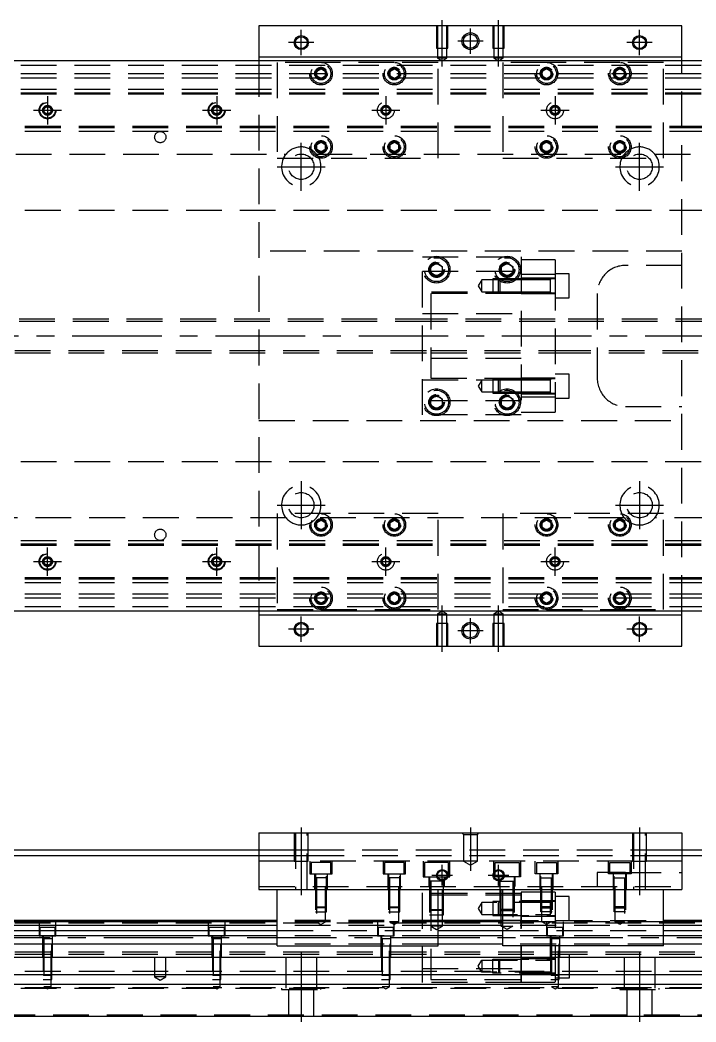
# Model space of a CAD drawing. Extents: x -28 to 913, y -276 to 112.
# Drawn here: x 207.2 to 447, y -243.2 to 112 of the extents above; entities that cross this region are included whole.
import ezdxf

# ---------------------------------------------------------------- set-up
doc = ezdxf.new("R2010")
doc.units = 0
doc.linetypes.add('CENTER', pattern=[50.8, 31.75, -6.35, 6.35, -6.35])
doc.linetypes.add('DASHED', pattern=[19.05, 12.7, -6.35])
doc.layers.get('0').update_dxf_attribs({"linetype": 'CONTINUOUS'})
doc.layers.add('CENTER', color=1, linetype='CENTER')

msp = doc.modelspace()

# ---------------------------------------------------------------- linework, layer by layer
at = {"color": 7, "linetype": 'CONTINUOUS'}
for p, q in [((292, 110), (292, 99)), ((442, 110), (292, 110)), ((442, 99), (442, 110)), ((731, 97.5), (3, 97.5)), ((292, 99), (442, 99)), ((292, 99), (292, 97.5)), ((442, 97.5), (442, 99)), ((3, -97.5), (731, -97.5)), ((292, -97.5), (292, -99)), ((292, -99), (292, -110)), ((442, -99), (292, -99)), ((442, -99), (442, -97.5)), ((442, -110), (442, -99)), ((292, -110), (442, -110)), ((292, -176.21), (292, -196.21)), ((292, -176.21), (442, -176.21)), ((442, -176.21), (442, -196.21)), ((3, -182.21), (292, -182.21)), ((11, -184.21), (292, -184.21)), ((442, -182.21), (731, -182.21)), ((442, -184.21), (723, -184.21)), ((292, -196.21), (442, -196.21)), ((298.5, -216.21), (298.5, -196.21)), ((355.5, -216.21), (355.5, -196.21)), ((378.5, -216.21), (378.5, -196.21)), ((435.5, -216.21), (435.5, -196.21)), ((298.5, -207.71), (17, -207.71)), ((298.5, -208.962272), (17, -208.962272)), ((298.5, -207.21), (77.5, -207.21)), ((378.5, -207.21), (355.5, -207.21)), ((378.5, -207.71), (355.5, -207.71)), ((378.5, -208.962272), (355.5, -208.962272)), ((662, -207.21), (435.5, -207.21)), ((717, -207.71), (435.5, -207.71)), ((717, -208.962272), (435.5, -208.962272)), ((17, -210.73668), (298.5, -210.73668)), ((298.5, -212.633076), (17, -212.633076)), ((355.5, -210.73668), (378.5, -210.73668)), ((378.5, -212.633076), (355.5, -212.633076)), ((435.5, -210.73668), (717, -210.73668)), ((717, -212.633076), (435.5, -212.633076)), ((298.5, -215.687372), (17, -215.687372)), ((298.5, -216.21), (355.5, -216.21)), ((378.5, -215.687372), (355.5, -215.687372)), ((435.5, -216.21), (378.5, -216.21)), ((717, -215.687372), (435.5, -215.687372)), ((17, -220.21), (717, -220.21)), ((717, -226.51), (17, -226.51)), ((717, -229.91), (17, -229.91)), ((17, -241.21), (717, -241.21))]:
    msp.add_line(p, q, dxfattribs=at)
at = {"color": 3, "linetype": 'DASHED'}
for p, q in [((355.000006, 110), (355.000006, 102)), ((355.35, 110), (355.35, 102)), ((358.65, 102), (358.65, 110)), ((358.999994, 102), (358.999994, 110)), ((375.000006, 110), (375.000006, 102)), ((375.35, 110), (375.35, 102)), ((378.65, 102), (378.65, 110)), ((378.999994, 102), (378.999994, 110)), ((355.000006, 102), (358.999994, 102)), ((355.35, 102), (355.35, 98.5)), ((358.65, 98.5), (358.65, 102)), ((375.000006, 102), (378.999994, 102)), ((375.35, 102), (375.35, 98.5)), ((378.65, 98.5), (378.65, 102)), ((17, 96), (717, 96)), ((292, 97.5), (292, -97.5)), ((314, 97), (298.5, 97)), ((298.5, 97), (298.5, 63)), ((340, 97), (314, 97)), ((355.5, 97), (340, 97)), ((358.65, 98.5), (355.35, 98.5)), ((355.35, 98.5), (357, 97.547372)), ((355.5, 63), (355.5, 97)), ((357, 97.547372), (358.65, 98.5)), ((378.65, 98.5), (375.35, 98.5)), ((375.35, 98.5), (377, 97.547372)), ((377, 97.547372), (378.65, 98.5)), ((378.5, 97), (378.5, 63)), ((394, 97), (378.5, 97)), ((420, 97), (394, 97)), ((435.5, 97), (420, 97)), ((435.5, 63), (435.5, 97)), ((442, -97.5), (442, 97.5)), ((17, 93), (717, 93)), ((312, 93), (312.030168, 93.346066)), ((312.5, 93.866026), (314, 94.73205)), ((312.5, 92.133974), (312.5, 93.866026)), ((314, 94.73205), (315.5, 93.866026)), ((315.5, 93.866026), (315.5, 92.133974)), ((338, 93), (338.023172, 93.30356)), ((338.5, 93.866026), (340, 94.73205)), ((338.5, 92.133974), (338.5, 93.866026)), ((340, 94.73205), (341.5, 93.866026)), ((341.5, 93.866026), (341.5, 92.133974)), ((392.5, 93.866026), (394, 94.73205)), ((392.5, 92.133974), (392.5, 93.866026)), ((394, 94.73205), (395.5, 93.866026)), ((395.5, 93.866026), (395.5, 92.133974)), ((395.973226, 93.326156), (396, 93)), ((418.5, 93.866026), (420, 94.73205)), ((418.5, 92.133974), (418.5, 93.866026)), ((420, 94.73205), (421.5, 93.866026)), ((421.5, 93.866026), (421.5, 92.133974)), ((421.973226, 93.326156), (422, 93)), ((17, 91.5), (717, 91.5)), ((314, 91.26795), (312.5, 92.133974)), ((315.5, 92.133974), (314, 91.26795)), ((340, 91.26795), (338.5, 92.133974)), ((341.5, 92.133974), (340, 91.26795)), ((394, 91.26795), (392.5, 92.133974)), ((395.5, 92.133974), (394, 91.26795)), ((420, 91.26795), (418.5, 92.133974)), ((421.5, 92.133974), (420, 91.26795)), ((17, 87.5), (717, 87.5)), ((17, 86.247728), (717, 86.247728)), ((17, 86.1147), (717, 86.1147)), ((17, 86.1), (717, 86.1)), ((17, 85.8), (717, 85.8)), ((215.75, 80.721688), (217, 81.443376)), ((215.75, 79.278312), (215.75, 80.721688)), ((217, 78.556624), (215.75, 79.278312)), ((217, 81.443376), (218.25, 80.721688)), ((218.25, 79.278312), (217, 78.556624)), ((218.25, 80.721688), (218.25, 79.278312)), ((218.477374, 80.25955), (218.5, 80)), ((275.5, 80), (275.516134, 80.21941)), ((275.75, 80.721688), (277, 81.443376)), ((275.75, 79.278312), (275.75, 80.721688)), ((277, 78.556624), (275.75, 79.278312)), ((277, 81.443376), (278.25, 80.721688)), ((278.25, 79.278312), (277, 78.556624)), ((278.25, 80.721688), (278.25, 79.278312)), ((717, 74.2), (17, 74.2)), ((717, 73.9), (17, 73.9)), ((717, 73.8853), (17, 73.8853)), ((717, 73.752272), (17, 73.752272)), ((717, 72.5), (17, 72.5)), ((312.5, 67.866026), (314, 68.73205)), ((312.5, 66.133974), (312.5, 67.866026)), ((314, 68.73205), (315.5, 67.866026)), ((315.5, 67.866026), (315.5, 66.133974)), ((338.5, 67.866026), (340, 68.73205)), ((338.5, 66.133974), (338.5, 67.866026)), ((340, 68.73205), (341.5, 67.866026)), ((341.5, 67.866026), (341.5, 66.133974)), ((392.5, 67.866026), (394, 68.73205)), ((392.5, 66.133974), (392.5, 67.866026)), ((394, 68.73205), (395.5, 67.866026)), ((395.5, 67.866026), (395.5, 66.133974)), ((418.5, 67.866026), (420, 68.73205)), ((418.5, 66.133974), (418.5, 67.866026)), ((420, 68.73205), (421.5, 67.866026)), ((421.5, 67.866026), (421.5, 66.133974)), ((72.361902, 64.5), (301.638097, 64.5)), ((312.361903, 64.5), (421.638098, 64.5)), ((314, 65.26795), (312.5, 66.133974)), ((315.5, 66.133974), (314, 65.26795)), ((315.973226, 67.326156), (316, 67)), ((340, 65.26795), (338.5, 66.133974)), ((341.5, 66.133974), (340, 65.26795)), ((341.973226, 67.326156), (342, 67)), ((392, 67), (392.023172, 67.30356)), ((394, 65.26795), (392.5, 66.133974)), ((395.5, 66.133974), (394, 65.26795)), ((418, 67), (418.030168, 67.346066)), ((420, 65.26795), (418.5, 66.133974)), ((421.5, 66.133974), (420, 65.26795)), ((432.361902, 64.5), (661.638098, 64.5)), ((298.5, 63), (355.5, 63)), ((378.5, 63), (435.5, 63)), ((717, 44.5), (17, 44.5)), ((442, 30), (292, 30)), ((350, 28), (385, 28)), ((350, -28), (350, 28)), ((353, 24.6547), (355, 25.809402)), ((355, 25.809402), (357, 24.6547)), ((378, 24.6547), (380, 25.809402)), ((380, 25.809402), (382, 24.6547)), ((385, 28), (385, -28)), ((397, 27), (385, 27)), ((397, 27), (397, 21.748564)), ((442, 25), (422, 25)), ((350, 23), (385, 23)), ((352.5, 23.5), (352.518502, 23.803588)), ((353, 22.3453), (353, 24.6547)), ((355, 21.190598), (353, 22.3453)), ((357, 22.3453), (355, 21.190598)), ((357, 24.6547), (357, 22.3453)), ((378, 22.3453), (378, 24.6547)), ((380, 21.190598), (378, 22.3453)), ((382, 22.3453), (380, 21.190598)), ((382, 24.6547), (382, 22.3453)), ((382.483582, 23.786038), (382.5, 23.5)), ((397, 21.748564), (385, 21.748564)), ((402, 22.00352), (397, 22.00352)), ((397, 21.748564), (397, -21.748564)), ((402, 13.50352), (402, 22.00352)), ((371, 19.85352), (369.787564, 17.75352)), ((371, 15.65352), (371, 19.85352)), ((375, 19.85352), (371, 19.85352)), ((375, 20.253516), (375, 15.253526)), ((377.4, 20.253516), (375, 20.253516)), ((377, 19.85352), (375, 19.85352)), ((377.4, 20.25352), (377, 19.85352)), ((377, 15.65352), (377, 19.85352)), ((385, 19.85352), (377, 19.85352)), ((385, 19.85352), (377, 19.85352)), ((377.4, 20.25352), (377.4, 15.25352)), ((385, 20.25352), (377.4, 20.25352)), ((385, 20.253516), (377.4, 20.253516)), ((397, 20.50352), (385, 20.50352)), ((395.405, 20.25352), (385, 20.25352)), ((395.4, 19.85352), (385, 19.85352)), ((397, 20.25352), (395.395, 20.25352)), ((395.4, 15.253516), (395.4, 20.253526)), ((395.4, 19.85352), (395.4, 20.253526)), ((395.4, 15.253516), (395.4, 20.253526)), ((395.4, 19.996122), (395.4, 20.25352)), ((395.4, 20.25352), (395.4, 19.996072)), ((395.4, 15.51097), (395.4, 19.996122)), ((395.4, 15.65352), (395.4, 19.85352)), ((385, 15.5), (350, 15.5)), ((353, 15), (353, -15)), ((385, 15), (353, 15)), ((369.787564, 17.75352), (371, 15.65352)), ((371, 15.65352), (375, 15.65352)), ((375, 15.65352), (377, 15.65352)), ((375, 15.253526), (377.4, 15.253526)), ((377, 15.65352), (385, 15.65352)), ((377, 15.65352), (377.4, 15.25352)), ((377, 15.65352), (385, 15.65352)), ((377.4, 15.253526), (385, 15.253526)), ((377.4, 15.25352), (385, 15.25352)), ((385, 15.65352), (395.4, 15.65352)), ((385, 15.25352), (395.405, 15.25352)), ((385, 15.00352), (397, 15.00352)), ((395.395, 15.25352), (397, 15.25352)), ((395.4, 15.253516), (395.4, 15.65352)), ((395.4, 15.510988), (395.4, 15.25352)), ((395.4, 15.25352), (395.4, 15.51097)), ((412, 15), (412, -15)), ((397, 13.50352), (402, 13.50352)), ((350, 8), (385, 8)), ((353, 6), (72, 6)), ((353, 5.125), (72, 5.125)), ((397, 6), (353, 6)), ((397, 5.999994), (353, 5.999994)), ((397, 5.125), (353, 5.125)), ((397, 5.125), (353, 5.125)), ((662, 6), (397, 6)), ((662, 5.125), (397, 5.125)), ((72, -5.125), (353, -5.125)), ((72, -6), (353, -6)), ((353, -5.125), (397, -5.125)), ((353, -5.125), (397, -5.125)), ((353, -5.999994), (397, -5.999994)), ((353, -6), (397, -6)), ((397, -5.125), (662, -5.125)), ((397, -6), (662, -6)), ((385, -8), (350, -8)), ((402, -13.50352), (397, -13.50352)), ((402, -22.00352), (402, -13.50352)), ((350, -15.5), (385, -15.5)), ((353, -15), (385, -15)), ((371, -15.65352), (369.787564, -17.75352)), ((369.787564, -17.75352), (371, -19.85352)), ((371, -19.85352), (371, -15.65352)), ((375, -15.65352), (371, -15.65352)), ((375, -15.253526), (375, -20.253516)), ((377.4, -15.253526), (375, -15.253526)), ((377, -15.65352), (375, -15.65352)), ((377.4, -15.25352), (377, -15.65352)), ((377, -19.85352), (377, -15.65352)), ((385, -15.65352), (377, -15.65352)), ((385, -15.65352), (377, -15.65352)), ((377.4, -15.25352), (377.4, -20.25352)), ((385, -15.25352), (377.4, -15.25352)), ((385, -15.253526), (377.4, -15.253526)), ((397, -15.00352), (385, -15.00352)), ((395.405, -15.25352), (385, -15.25352)), ((395.4, -15.65352), (385, -15.65352)), ((397, -15.25352), (395.395, -15.25352)), ((395.4, -20.25267), (395.4, -15.253516)), ((395.4, -15.51092), (395.4, -15.25352)), ((395.4, -15.25352), (395.4, -15.51097)), ((395.4, -19.996072), (395.4, -15.51092)), ((353, -22.3453), (355, -21.190598)), ((355, -21.190598), (357, -22.3453)), ((371, -19.85352), (375, -19.85352)), ((375, -19.85352), (377, -19.85352)), ((375, -20.253516), (377.4, -20.253516)), ((377, -19.85352), (385, -19.85352)), ((377, -19.85352), (377.4, -20.25352)), ((377, -19.85352), (385, -19.85352)), ((377.4, -20.253516), (385, -20.253516)), ((377.4, -20.25352), (385, -20.25352)), ((378, -22.3453), (380, -21.190598)), ((380, -21.190598), (382, -22.3453)), ((385, -19.85352), (395.4, -19.85352)), ((385, -20.25352), (395.405, -20.25352)), ((385, -20.50352), (397, -20.50352)), ((395.395, -20.25352), (397, -20.25352)), ((395.4, -19.996054), (395.4, -20.25352)), ((395.4, -20.25352), (395.4, -19.996072)), ((395.4, -20.253526), (395.4, -20.25267)), ((385, -23), (350, -23)), ((352.5, -23.5), (352.518502, -23.196412)), ((353, -24.6547), (353, -22.3453)), ((355, -25.809402), (353, -24.6547)), ((357, -24.6547), (355, -25.809402)), ((357, -22.3453), (357, -24.6547)), ((378, -24.6547), (378, -22.3453)), ((380, -25.809402), (378, -24.6547)), ((382, -24.6547), (380, -25.809402)), ((382, -22.3453), (382, -24.6547)), ((382.483582, -23.213962), (382.5, -23.5)), ((397, -21.748564), (385, -21.748564)), ((397, -21.748564), (397, -27)), ((397, -22.00352), (402, -22.00352)), ((385, -28), (350, -28)), ((385, -27), (397, -27)), ((422, -25), (442, -25)), ((292, -30), (442, -30)), ((17, -44.5), (717, -44.5)), ((355.5, -63), (298.5, -63)), ((298.5, -63), (298.5, -97)), ((355.5, -97), (355.5, -63)), ((378.5, -63), (378.5, -97)), ((435.5, -63), (378.5, -63)), ((435.5, -97), (435.5, -63)), ((301.638097, -64.5), (72.361902, -64.5)), ((421.638098, -64.5), (312.361903, -64.5)), ((312.5, -66.133974), (314, -65.26795)), ((312.5, -67.866026), (312.5, -66.133974)), ((314, -65.26795), (315.5, -66.133974)), ((315.5, -66.133974), (315.5, -67.866026)), ((315.973226, -66.673844), (316, -67)), ((338, -67), (338.023172, -66.69644)), ((338.5, -66.133974), (340, -65.26795)), ((338.5, -67.866026), (338.5, -66.133974)), ((340, -65.26795), (341.5, -66.133974)), ((341.5, -66.133974), (341.5, -67.866026)), ((392, -67), (392.023172, -66.69644)), ((392.5, -66.133974), (394, -65.26795)), ((392.5, -67.866026), (392.5, -66.133974)), ((394, -65.26795), (395.5, -66.133974)), ((395.5, -66.133974), (395.5, -67.866026)), ((418, -67), (418.030168, -66.653934)), ((418.5, -66.133974), (420, -65.26795)), ((418.5, -67.866026), (418.5, -66.133974)), ((420, -65.26795), (421.5, -66.133974)), ((421.5, -66.133974), (421.5, -67.866026)), ((661.638098, -64.5), (432.361902, -64.5)), ((314, -68.73205), (312.5, -67.866026)), ((315.5, -67.866026), (314, -68.73205)), ((340, -68.73205), (338.5, -67.866026)), ((341.5, -67.866026), (340, -68.73205)), ((394, -68.73205), (392.5, -67.866026)), ((395.5, -67.866026), (394, -68.73205)), ((420, -68.73205), (418.5, -67.866026)), ((421.5, -67.866026), (420, -68.73205)), ((17, -72.5), (717, -72.5)), ((17, -73.752272), (717, -73.752272)), ((17, -73.8853), (717, -73.8853)), ((17, -73.9), (717, -73.9)), ((17, -74.2), (717, -74.2)), ((215.5, -80), (215.516134, -79.78059)), ((215.75, -79.278312), (217, -78.556624)), ((215.75, -80.721688), (215.75, -79.278312)), ((217, -81.443376), (215.75, -80.721688)), ((217, -78.556624), (218.25, -79.278312)), ((218.25, -80.721688), (217, -81.443376)), ((218.25, -79.278312), (218.25, -80.721688)), ((275.75, -79.278312), (277, -78.556624)), ((275.75, -80.721688), (275.75, -79.278312)), ((277, -81.443376), (275.75, -80.721688)), ((277, -78.556624), (278.25, -79.278312)), ((278.25, -80.721688), (277, -81.443376)), ((278.25, -79.278312), (278.25, -80.721688)), ((278.477374, -79.74045), (278.5, -80)), ((717, -85.8), (17, -85.8)), ((717, -86.1), (17, -86.1)), ((717, -86.1147), (17, -86.1147)), ((717, -86.247728), (17, -86.247728)), ((717, -87.5), (17, -87.5)), ((717, -91.5), (17, -91.5)), ((312.5, -92.133974), (314, -91.26795)), ((312.5, -93.866026), (312.5, -92.133974)), ((314, -91.26795), (315.5, -92.133974)), ((315.5, -92.133974), (315.5, -93.866026)), ((338.5, -92.133974), (340, -91.26795)), ((338.5, -93.866026), (338.5, -92.133974)), ((340, -91.26795), (341.5, -92.133974)), ((341.5, -92.133974), (341.5, -93.866026)), ((392.5, -92.133974), (394, -91.26795)), ((392.5, -93.866026), (392.5, -92.133974)), ((394, -91.26795), (395.5, -92.133974)), ((395.5, -92.133974), (395.5, -93.866026)), ((418.5, -92.133974), (420, -91.26795)), ((418.5, -93.866026), (418.5, -92.133974)), ((420, -91.26795), (421.5, -92.133974)), ((421.5, -92.133974), (421.5, -93.866026)), ((717, -93), (17, -93)), ((314, -94.73205), (312.5, -93.866026)), ((315.5, -93.866026), (314, -94.73205)), ((315.973226, -92.673844), (316, -93)), ((338, -93), (338.023172, -92.69644)), ((340, -94.73205), (338.5, -93.866026)), ((341.5, -93.866026), (340, -94.73205)), ((392, -93), (392.023172, -92.69644)), ((394, -94.73205), (392.5, -93.866026)), ((395.5, -93.866026), (394, -94.73205)), ((418, -93), (418.030168, -92.653934)), ((420, -94.73205), (418.5, -93.866026)), ((421.5, -93.866026), (420, -94.73205)), ((717, -96), (17, -96)), ((298.5, -97), (314, -97)), ((314, -97), (340, -97)), ((340, -97), (355.5, -97)), ((357, -97.547372), (355.35, -98.5)), ((355.35, -98.5), (357, -98.5)), ((355.35, -98.5), (355.35, -102)), ((358.65, -98.5), (357, -97.547372)), ((357, -98.5), (358.65, -98.5)), ((358.65, -102), (358.65, -98.5)), ((377, -97.547372), (375.35, -98.5)), ((375.35, -98.5), (377, -98.5)), ((375.35, -98.5), (375.35, -102)), ((378.65, -98.5), (377, -97.547372)), ((377, -98.5), (378.65, -98.5)), ((378.5, -97), (394, -97)), ((378.65, -102), (378.65, -98.5)), ((394, -97), (420, -97)), ((420, -97), (435.5, -97)), ((358.999994, -102), (355.000006, -102)), ((355.000006, -102), (355.000006, -110)), ((355.35, -102), (355.35, -110)), ((358.65, -110), (358.65, -102)), ((358.999994, -110), (358.999994, -102)), ((378.999994, -102), (375.000006, -102)), ((375.000006, -102), (375.000006, -110)), ((375.35, -102), (375.35, -110)), ((378.65, -110), (378.65, -102)), ((378.999994, -110), (378.999994, -102)), ((304.500006, -176.21), (304.500006, -186.21)), ((304.9, -176.21), (304.9, -196.21)), ((309.1, -196.21), (309.1, -176.21)), ((309.499994, -186.21), (309.499994, -176.21)), ((364.5, -176.71), (364, -176.21)), ((364.5, -176.71), (364.5, -186.21)), ((364.5, -176.71), (369.5, -176.71)), ((369.5, -176.71), (370, -176.21)), ((369.5, -186.21), (369.5, -176.71)), ((424.500006, -176.21), (424.500006, -186.21)), ((424.9, -176.21), (424.9, -196.21)), ((429.1, -196.21), (429.1, -176.21)), ((429.499994, -186.21), (429.499994, -176.21)), ((292, -182.21), (304.500006, -182.21)), ((292, -184.21), (304.500006, -184.21)), ((304.500006, -182.21), (309.499994, -182.21)), ((304.500006, -184.21), (309.499994, -184.21)), ((309.499994, -182.21), (424.500006, -182.21)), ((309.499994, -184.21), (424.500006, -184.21)), ((424.500006, -182.21), (429.499994, -182.21)), ((424.500006, -184.21), (429.499994, -184.21)), ((429.499994, -182.21), (442, -182.21)), ((429.499994, -184.21), (442, -184.21)), ((304.500006, -186.21), (292, -186.21)), ((304.500006, -186.21), (309.499994, -186.21)), ((364.5, -186.21), (309.499994, -186.21)), ((310, -186.21), (310, -190.71)), ((317.5, -186.71), (310.5, -186.71)), ((310.5, -186.71), (310.5, -190.71)), ((317.5, -190.71), (317.5, -186.71)), ((318, -190.71), (318, -186.21)), ((336, -186.21), (336, -190.71)), ((343.5, -186.71), (336.5, -186.71)), ((336.5, -186.71), (336.5, -190.71)), ((343.5, -190.71), (343.5, -186.71)), ((344, -190.71), (344, -186.21)), ((350.25, -186.21), (350.25, -191.71)), ((359.25, -186.71), (350.75, -186.71)), ((350.75, -186.71), (350.75, -191.71)), ((359.25, -191.71), (359.25, -186.71)), ((359.75, -191.71), (359.75, -186.21)), ((369.5, -186.21), (364.5, -186.21)), ((364.5, -186.21), (367, -187.653376)), ((367, -187.653376), (369.5, -186.21)), ((424.500006, -186.21), (369.5, -186.21)), ((375.25, -191.71), (375.25, -186.21)), ((375.75, -186.71), (384.25, -186.71)), ((375.75, -191.71), (375.75, -186.71)), ((384.25, -186.71), (384.25, -191.71)), ((384.75, -186.21), (384.75, -191.71)), ((390, -190.71), (390, -186.21)), ((390.5, -186.71), (397.5, -186.71)), ((390.5, -190.71), (390.5, -186.71)), ((397.5, -186.71), (397.5, -190.71)), ((398, -186.21), (398, -190.71)), ((416, -190.71), (416, -186.21)), ((416.5, -186.71), (423.5, -186.71)), ((416.5, -190.71), (416.5, -186.71)), ((423.5, -186.71), (423.5, -190.71)), ((424, -186.21), (424, -190.71)), ((424.500006, -186.21), (429.499994, -186.21)), ((442, -186.21), (429.499994, -186.21)), ((310, -190.71), (318, -190.71)), ((311.75, -190.71), (311.75, -196.21)), ((312, -190.71), (312, -204.21)), ((316, -204.21), (316, -190.71)), ((316.25, -196.21), (316.25, -190.71)), ((336, -190.71), (344, -190.71)), ((337.75, -190.71), (337.75, -196.21)), ((338, -190.71), (338, -204.21)), ((342, -204.21), (342, -190.71)), ((342.25, -196.21), (342.25, -190.71)), ((350.25, -191.71), (359.75, -191.71)), ((352.25, -191.71), (352.25, -195.21)), ((352.500006, -191.71), (352.500006, -205.21)), ((357.499994, -205.21), (357.499994, -191.71)), ((357.75, -195.21), (357.75, -191.71)), ((384.75, -191.71), (375.25, -191.71)), ((377.25, -195.21), (377.25, -191.71)), ((377.500006, -205.21), (377.500006, -191.71)), ((382.499994, -191.71), (382.499994, -205.21)), ((382.75, -191.71), (382.75, -195.21)), ((398, -190.71), (390, -190.71)), ((391.75, -196.21), (391.75, -190.71)), ((392, -204.21), (392, -190.71)), ((396, -190.71), (396, -204.21)), ((396.25, -190.71), (396.25, -196.21)), ((412, -190.21), (412, -195.21)), ((422, -190.21), (412, -190.21)), ((424, -190.71), (416, -190.71)), ((417.75, -196.21), (417.75, -190.71)), ((418, -204.21), (418, -190.71)), ((422, -190.21), (442, -190.21)), ((422, -190.71), (422, -204.21)), ((422.25, -190.71), (422.25, -196.21)), ((292, -195.21), (442, -195.21)), ((316.000006, -192.11), (311.999994, -192.11)), ((312.35, -192.11), (312.35, -207.71)), ((315.65, -207.71), (315.65, -192.11)), ((342.000006, -192.11), (337.999994, -192.11)), ((338.35, -192.11), (338.35, -207.71)), ((341.65, -207.71), (341.65, -192.11)), ((350, -229.21), (350, -195.21)), ((357.500006, -193.31), (352.499994, -193.31)), ((352.9, -193.31), (352.9, -209.21)), ((357.1, -209.21), (357.1, -193.31)), ((377.499994, -193.31), (382.500006, -193.31)), ((377.9, -209.21), (377.9, -193.31)), ((382.1, -193.31), (382.1, -209.21)), ((385, -229.21), (385, -195.21)), ((391.999994, -192.11), (396.000006, -192.11)), ((392.35, -207.71), (392.35, -192.11)), ((395.65, -192.11), (395.65, -207.71)), ((417.999994, -192.11), (422.000006, -192.11)), ((418.35, -207.71), (418.35, -192.11)), ((421.65, -192.11), (421.65, -207.71)), ((385, -197.71), (350, -197.71)), ((353, -198.21), (353, -228.21)), ((385, -198.21), (353, -198.21)), ((397, -197.21), (385, -197.21)), ((385, -197.21), (385, -229.21)), ((392.35, -197.21), (392, -197.21)), ((397, -197.21), (397, -229.21)), ((402, -198.71), (397, -198.71)), ((402, -207.21), (402, -198.71)), ((312, -202.36), (316, -202.36)), ((312, -202.36), (312.35, -202.71)), ((315.65, -202.71), (316, -202.36)), ((338, -202.36), (342, -202.36)), ((338, -202.36), (338.35, -202.71)), ((341.65, -202.71), (342, -202.36)), ((371, -200.86), (369.787564, -202.96)), ((371, -205.06), (371, -200.86)), ((395.4, -200.86), (371, -200.86)), ((375, -200.460006), (375, -205.459994)), ((397, -200.460006), (375, -200.460006)), ((377.4, -200.46), (377, -200.86)), ((377, -205.06), (377, -200.86)), ((377.4, -200.46), (377.4, -205.46)), ((397, -200.21), (385, -200.21)), ((396, -202.36), (392, -202.36)), ((392.35, -202.71), (392, -202.36)), ((395.4, -205.460006), (395.4, -200.46)), ((396, -202.36), (395.65, -202.71)), ((422, -202.36), (418, -202.36)), ((418.35, -202.71), (418, -202.36)), ((422, -202.36), (421.65, -202.71)), ((312, -204.21), (316, -204.21)), ((315.65, -202.71), (312.35, -202.71)), ((338, -204.21), (342, -204.21)), ((341.65, -202.71), (338.35, -202.71)), ((352.5, -203.31), (355.5, -203.31)), ((352.5, -203.31), (352.9, -203.71)), ((352.500006, -205.21), (355.5, -205.21)), ((355.5, -203.71), (352.9, -203.71)), ((355.5, -203.31), (357.5, -203.31)), ((357.1, -203.71), (355.5, -203.71)), ((355.5, -205.21), (357.499994, -205.21)), ((357.1, -203.71), (357.5, -203.31)), ((369.787564, -202.96), (371, -205.06)), ((371, -205.06), (395.4, -205.06)), ((375, -205.459994), (397, -205.459994)), ((377, -205.06), (377.4, -205.46)), ((379.5, -203.31), (377.5, -203.31)), ((377.9, -203.71), (377.5, -203.31)), ((379.5, -205.21), (377.500006, -205.21)), ((377.9, -203.71), (379.5, -203.71)), ((382.5, -203.31), (379.5, -203.31)), ((379.5, -203.71), (382.1, -203.71)), ((382.499994, -205.21), (379.5, -205.21)), ((382.5, -203.31), (382.1, -203.71)), ((385, -205.71), (397, -205.71)), ((396, -204.21), (392, -204.21)), ((392.35, -202.71), (395.65, -202.71)), ((422, -204.21), (418, -204.21)), ((418.35, -202.71), (421.65, -202.71)), ((72, -208.085), (662, -208.085)), ((214, -207.71), (214, -212.71)), ((220, -212.71), (220, -207.71)), ((274, -207.71), (274, -212.71)), ((280, -212.71), (280, -207.71)), ((355.5, -207.21), (298.5, -207.21)), ((355.5, -207.71), (298.5, -207.71)), ((355.5, -208.962272), (298.5, -208.962272)), ((315.65, -207.71), (312.35, -207.71)), ((312.35, -207.71), (314, -208.662628)), ((314, -208.662628), (315.65, -207.71)), ((334, -207.71), (334, -212.71)), ((341.65, -207.71), (338.35, -207.71)), ((338.35, -207.71), (340, -208.662628)), ((340, -212.71), (340, -207.71)), ((340, -208.662628), (341.65, -207.71)), ((353, -207.21), (350, -207.21)), ((357.1, -209.21), (352.9, -209.21)), ((352.9, -209.21), (355, -210.422436)), ((355.5, -207.21), (353, -207.21)), ((355.5, -207.210006), (353, -207.210006)), ((355, -210.422436), (357.1, -209.21)), ((378.5, -207.21), (355.5, -207.21)), ((378.5, -207.210006), (355.5, -207.210006)), ((377.9, -209.21), (382.1, -209.21)), ((380, -210.422436), (377.9, -209.21)), ((378.5, -207.21), (435.5, -207.21)), ((385, -207.21), (378.5, -207.21)), ((385, -207.210006), (378.5, -207.210006)), ((435.5, -207.71), (378.5, -207.71)), ((435.5, -208.962272), (378.5, -208.962272)), ((379.5, -207.21), (382, -207.21)), ((379.5, -207.210006), (382, -207.210006)), ((382.1, -209.21), (380, -210.422436)), ((392.35, -207.71), (395.65, -207.71)), ((394, -208.662628), (392.35, -207.71)), ((394, -207.71), (394, -212.71)), ((395.65, -207.71), (394, -208.662628)), ((397, -207.21), (402, -207.21)), ((400, -212.71), (400, -207.71)), ((418.35, -207.71), (421.65, -207.71)), ((420, -208.662628), (418.35, -207.71)), ((421.65, -207.71), (420, -208.662628)), ((214, -212.71), (220, -212.71)), ((219.75, -209.71), (214.25, -209.71)), ((214.25, -209.71), (214.25, -212.71)), ((215.25, -212.71), (215.25, -220.21)), ((215.5, -212.71), (215.5, -228.21)), ((218.5, -228.21), (218.5, -212.71)), ((218.75, -220.21), (218.75, -212.71)), ((219.75, -212.71), (219.75, -209.71)), ((274, -212.71), (280, -212.71)), ((279.75, -209.71), (274.25, -209.71)), ((274.25, -209.71), (274.25, -212.71)), ((275.25, -212.71), (275.25, -220.21)), ((275.5, -212.71), (275.5, -228.21)), ((278.5, -228.21), (278.5, -212.71)), ((278.75, -220.21), (278.75, -212.71)), ((279.75, -212.71), (279.75, -209.71)), ((298.5, -210.73668), (355.5, -210.73668)), ((355.5, -212.633076), (298.5, -212.633076)), ((334, -212.71), (340, -212.71)), ((339.75, -209.71), (334.25, -209.71)), ((334.25, -209.71), (334.25, -212.71)), ((335.25, -212.71), (335.25, -220.21)), ((335.5, -212.71), (335.5, -228.21)), ((338.5, -228.21), (338.5, -212.71)), ((338.75, -220.21), (338.75, -212.71)), ((339.75, -212.71), (339.75, -209.71)), ((378.5, -210.73668), (435.5, -210.73668)), ((435.5, -212.633076), (378.5, -212.633076)), ((394, -212.71), (400, -212.71)), ((399.75, -209.71), (394.25, -209.71)), ((394.25, -209.71), (394.25, -212.71)), ((395.25, -212.71), (395.25, -220.21)), ((395.5, -212.71), (395.5, -228.21)), ((398.5, -228.21), (398.5, -212.71)), ((398.75, -220.21), (398.75, -212.71)), ((399.75, -212.71), (399.75, -209.71)), ((218.5, -213.71), (215.5, -213.71)), ((215.75, -213.71), (215.75, -230.71)), ((218.25, -230.71), (218.25, -213.71)), ((218.5, -213.71), (218.5, -213.705)), ((218.5, -213.715), (218.5, -213.71)), ((278.5, -213.71), (275.5, -213.71)), ((275.75, -213.71), (275.75, -230.71)), ((278.25, -230.71), (278.25, -213.71)), ((278.5, -213.71), (278.5, -213.705)), ((278.5, -213.715), (278.5, -213.71)), ((355.5, -215.687372), (298.5, -215.687372)), ((338.5, -213.71), (335.5, -213.71)), ((335.75, -213.71), (335.75, -230.71)), ((338.25, -230.71), (338.25, -213.71)), ((338.5, -213.71), (338.5, -213.705)), ((338.5, -213.715), (338.5, -213.71)), ((435.5, -215.687372), (378.5, -215.687372)), ((398.5, -213.71), (395.5, -213.71)), ((395.75, -213.71), (395.75, -230.71)), ((398.25, -230.71), (398.25, -213.71)), ((398.5, -213.71), (398.5, -213.705)), ((398.5, -213.715), (398.5, -213.71)), ((72, -218.335), (662, -218.335)), ((72, -219.21), (662, -219.21)), ((255, -220.21), (255, -227.21)), ((259, -227.21), (259, -220.21)), ((301.638098, -231.21), (301.638098, -220.21)), ((312.361902, -220.21), (312.361902, -231.21)), ((397, -219.21), (402, -219.21)), ((402, -219.21), (402, -227.71)), ((421.638098, -231.21), (421.638098, -220.21)), ((432.361902, -220.21), (432.361902, -231.21)), ((369.787564, -223.46), (371, -221.36)), ((371, -225.56), (369.787564, -223.46)), ((371, -221.36), (371, -225.56)), ((371, -221.36), (395.4, -221.36)), ((375, -225.959994), (375, -220.960006)), ((375, -220.960006), (397, -220.960006)), ((377, -221.36), (377.4, -220.96)), ((377, -221.36), (377, -225.56)), ((377.4, -225.96), (377.4, -220.96)), ((385, -220.71), (397, -220.71)), ((395.4, -220.959994), (395.4, -225.96)), ((717, -225.36), (17, -225.36)), ((215.5, -226.46), (218.5, -226.46)), ((215.5, -226.46), (215.55, -226.51)), ((215.500006, -226.460006), (215.500006, -226.51)), ((215.55, -226.51), (215.75, -226.71)), ((218.25, -226.71), (215.75, -226.71)), ((218.25, -226.71), (218.45, -226.51)), ((218.45, -226.51), (218.5, -226.46)), ((218.499994, -226.51), (218.499994, -226.460006)), ((259, -227.21), (255, -227.21)), ((255, -227.21), (257, -228.3647)), ((257, -228.3647), (259, -227.21)), ((275.5, -226.46), (278.5, -226.46)), ((275.5, -226.46), (275.55, -226.51)), ((275.500006, -226.460006), (275.500006, -226.51)), ((275.55, -226.51), (275.75, -226.71)), ((278.25, -226.71), (275.75, -226.71)), ((278.25, -226.71), (278.45, -226.51)), ((278.45, -226.51), (278.5, -226.46)), ((278.499994, -226.51), (278.499994, -226.460006)), ((335.5, -226.46), (338.5, -226.46)), ((335.5, -226.46), (335.55, -226.51)), ((335.500006, -226.460006), (335.500006, -226.51)), ((335.55, -226.51), (335.75, -226.71)), ((338.25, -226.71), (335.75, -226.71)), ((338.25, -226.71), (338.45, -226.51)), ((338.45, -226.51), (338.5, -226.46)), ((338.499994, -226.51), (338.499994, -226.460006)), ((350, -224.21), (385, -224.21)), ((385, -226.485918), (350, -226.485918)), ((395.4, -225.56), (371, -225.56)), ((397, -225.959994), (375, -225.959994)), ((377.4, -225.96), (377, -225.56)), ((397, -226.21), (385, -226.21)), ((395.5, -226.46), (398.5, -226.46)), ((395.5, -226.46), (395.55, -226.51)), ((395.500006, -226.460006), (395.500006, -226.51)), ((395.55, -226.51), (395.75, -226.71)), ((398.25, -226.71), (395.75, -226.71)), ((398.25, -226.71), (398.45, -226.51)), ((398.45, -226.51), (398.5, -226.46)), ((398.499994, -226.51), (398.499994, -226.460006)), ((215.5, -228.21), (218.5, -228.21)), ((218.25, -230.71), (215.75, -230.71)), ((215.75, -230.71), (217, -231.431688)), ((217, -231.431688), (218.25, -230.71)), ((275.5, -228.21), (278.5, -228.21)), ((278.25, -230.71), (275.75, -230.71)), ((275.75, -230.71), (277, -231.431688)), ((277, -231.431688), (278.25, -230.71)), ((335.5, -228.21), (338.5, -228.21)), ((338.25, -230.71), (335.75, -230.71)), ((335.75, -230.71), (337, -231.431688)), ((337, -231.431688), (338.25, -230.71)), ((385, -229.21), (350, -229.21)), ((353, -228.21), (385, -228.21)), ((397, -229.21), (385, -229.21)), ((395.5, -228.21), (398.5, -228.21)), ((398.25, -230.71), (395.75, -230.71)), ((395.75, -230.71), (397, -231.431688)), ((402, -227.71), (397, -227.71)), ((397, -231.431688), (398.25, -230.71)), ((717, -231.06), (17, -231.06)), ((17, -231.21), (717, -231.21)), ((300, -231.21), (300, -231.71)), ((300, -231.71), (314, -231.71)), ((302.5, -231.71), (302.5, -241.21)), ((311.5, -241.21), (311.5, -231.71)), ((314, -231.71), (314, -231.21)), ((420, -231.21), (420, -231.71)), ((420, -231.71), (434, -231.71)), ((422.5, -231.71), (422.5, -241.21)), ((431.5, -241.21), (431.5, -231.71)), ((434, -231.71), (434, -231.21)), ((28.499992, -240.71), (717, -240.71))]:
    msp.add_line(p, q, dxfattribs=at)
at = {"color": 7, "linetype": 'CONTINUOUS'}
for centre, radius in [((367, 104.5), 3), ((367, 104.5), 2.5), ((307, 104), 2.1), ((427, 104), 2.1), ((307, -104), 2.1), ((367, -104.5), 3), ((367, -104.5), 2.5), ((427, -104), 2.1), ((357, -191.21), 1.65), ((377, -191.21), 1.65)]:
    msp.add_circle(centre, radius, dxfattribs=at)
at = {"color": 3, "linetype": 'CONTINUOUS'}
for centre, radius in [((307, 104), 2.5), ((427, 104), 2.5), ((307, -104), 2.5), ((427, -104), 2.5), ((357, -191.21), 2), ((377, -191.21), 2)]:
    msp.add_circle(centre, radius, dxfattribs=at)
at = {"color": 3, "linetype": 'DASHED'}
for centre, radius in [((314, 93), 4), ((314, 93), 3.5), ((340, 93), 4), ((340, 93), 3.5), ((394, 93), 4), ((394, 93), 3.5), ((420, 93), 4), ((420, 93), 3.5), ((314, 93), 2.25), ((314, 93), 2), ((340, 93), 2.25), ((340, 93), 2), ((394, 93), 2.25), ((394, 93), 2), ((420, 93), 2.25), ((420, 93), 2), ((217, 80), 3), ((217, 80), 2.75), ((217, 80), 1.75), ((277, 80), 3), ((277, 80), 2.75), ((277, 80), 1.75), ((337, 80), 3), ((337, 80), 1.75), ((397, 80), 3), ((397, 80), 1.75), ((217, 80), 1.5), ((217, 80), 1.25), ((277, 80), 1.5), ((277, 80), 1.25), ((337, 80), 1.5), ((337, 80), 1.25), ((397, 80), 1.5), ((397, 80), 1.25), ((257, 70.5), 2), ((314, 67), 4), ((314, 67), 3.5), ((314, 67), 2.25), ((314, 67), 2), ((314, 67), 1.65), ((340, 67), 4), ((340, 67), 3.5), ((340, 67), 2.25), ((340, 67), 2), ((340, 67), 1.65), ((394, 67), 4), ((394, 67), 3.5), ((394, 67), 2.25), ((394, 67), 2), ((394, 67), 1.65), ((420, 67), 4), ((420, 67), 3.5), ((420, 67), 2.25), ((420, 67), 2), ((420, 67), 1.65), ((307, 60), 4.5), ((427, 60), 4.5), ((355, 23.5), 4.75), ((355, 23.5), 4.25), ((355, 23.5), 2.75), ((355, 23.5), 2.5), ((355, 23.5), 2.1), ((380, 23.5), 4.75), ((380, 23.5), 4.25), ((380, 23.5), 2.75), ((380, 23.5), 2.5), ((380, 23.5), 2.1), ((355, -23.5), 4.75), ((355, -23.5), 4.25), ((355, -23.5), 2.75), ((355, -23.5), 2.5), ((380, -23.5), 4.75), ((380, -23.5), 4.25), ((380, -23.5), 2.75), ((380, -23.5), 2.5), ((355, -23.5), 2.1), ((380, -23.5), 2.1), ((307, -60), 4.5), ((427, -60), 4.5), ((314, -67), 4), ((314, -67), 3.5), ((340, -67), 4), ((340, -67), 3.5), ((394, -67), 4), ((394, -67), 3.5), ((420, -67), 4), ((420, -67), 3.5), ((314, -67), 2.25), ((314, -67), 2), ((314, -67), 1.65), ((340, -67), 2.25), ((340, -67), 2), ((340, -67), 1.65), ((394, -67), 2.25), ((394, -67), 2), ((394, -67), 1.65), ((420, -67), 2.25), ((420, -67), 2), ((420, -67), 1.65), ((257, -70.5), 2), ((217, -80), 3), ((217, -80), 2.75), ((277, -80), 3), ((277, -80), 2.75), ((337, -80), 3), ((397, -80), 3), ((217, -80), 1.75), ((217, -80), 1.5), ((217, -80), 1.25), ((277, -80), 1.75), ((277, -80), 1.5), ((277, -80), 1.25), ((337, -80), 1.75), ((337, -80), 1.5), ((337, -80), 1.25), ((397, -80), 1.75), ((397, -80), 1.5), ((397, -80), 1.25), ((314, -93), 4), ((314, -93), 3.5), ((314, -93), 2.25), ((314, -93), 2), ((340, -93), 4), ((340, -93), 3.5), ((340, -93), 2.25), ((340, -93), 2), ((394, -93), 4), ((394, -93), 3.5), ((394, -93), 2.25), ((394, -93), 2), ((420, -93), 4), ((420, -93), 3.5), ((420, -93), 2.25), ((420, -93), 2)]:
    msp.add_circle(centre, radius, dxfattribs=at)
for centre, radius, start, end in [((314, 93), 1.65, 155.380023, 180), ((314, 93), 1.65, 180, 204.619977), ((314, 93), 1.65, 144.619977, 155.380023), ((314, 93), 1.65, 95.380023, 144.619977), ((314, 93), 1.65, 84.619977, 95.380023), ((314, 93), 1.65, 35.380023, 84.619977), ((314, 93), 1.65, 24.619977, 35.380023), ((314, 93), 1.65, 335.380023, 24.619977), ((340, 93), 1.65, 155.380023, 180), ((340, 93), 1.65, 180, 204.619977), ((340, 93), 1.65, 144.619977, 155.380023), ((340, 93), 1.65, 95.380023, 144.619977), ((340, 93), 1.65, 84.619977, 95.380023), ((340, 93), 1.65, 35.380023, 84.619977), ((340, 93), 1.65, 24.619977, 35.380023), ((340, 93), 1.65, 335.380023, 24.619977), ((394, 93), 1.65, 155.380023, 180), ((394, 93), 1.65, 180, 204.619977), ((394, 93), 1.65, 144.619977, 155.380023), ((394, 93), 1.65, 95.380023, 144.619977), ((394, 93), 1.65, 84.619977, 95.380023), ((394, 93), 1.65, 35.380023, 84.619977), ((394, 93), 1.65, 24.619977, 35.380023), ((394, 93), 1.65, 335.380023, 24.619977), ((420, 93), 1.65, 155.380023, 180), ((420, 93), 1.65, 180, 204.619977), ((420, 93), 1.65, 144.619977, 155.380023), ((420, 93), 1.65, 95.380023, 144.619977), ((420, 93), 1.65, 84.619977, 95.380023), ((420, 93), 1.65, 35.380023, 84.619977), ((420, 93), 1.65, 24.619977, 35.380023), ((420, 93), 1.65, 335.380023, 24.619977), ((314, 93), 1.65, 204.619977, 215.380023), ((314, 93), 1.65, 215.380023, 264.619977), ((314, 93), 1.65, 264.619977, 275.380023), ((314, 93), 1.65, 275.380023, 324.619977), ((314, 93), 1.65, 324.619977, 335.380023), ((340, 93), 1.65, 204.619977, 215.380023), ((340, 93), 1.65, 215.380023, 264.619977), ((340, 93), 1.65, 264.619977, 275.380023), ((340, 93), 1.65, 275.380023, 324.619977), ((340, 93), 1.65, 324.619977, 335.380023), ((394, 93), 1.65, 204.619977, 215.380023), ((394, 93), 1.65, 215.380023, 264.619977), ((394, 93), 1.65, 264.619977, 275.380023), ((394, 93), 1.65, 275.380023, 324.619977), ((394, 93), 1.65, 324.619977, 335.380023), ((420, 93), 1.65, 204.619977, 215.380023), ((420, 93), 1.65, 215.380023, 264.619977), ((420, 93), 1.65, 264.619977, 275.380023), ((420, 93), 1.65, 275.380023, 324.619977), ((420, 93), 1.65, 324.619977, 335.380023), ((307, 60), 7, 139.994799, 40.005201), ((307, 60), 7, 40.005201, 139.994799), ((427, 60), 7, 139.994799, 40.005201), ((427, 60), 7, 40.005201, 139.994799), ((422, 15), 10, 90, 180), ((422, -15), 10, 180, 270), ((307, -60), 7, 319.994799, 220.005201), ((427, -60), 7, 319.994799, 220.005201), ((307, -60), 7, 220.005201, 319.994799), ((427, -60), 7, 220.005201, 319.994799), ((314, -93), 1.65, 155.380023, 180), ((314, -93), 1.65, 144.619977, 155.380023), ((314, -93), 1.65, 95.380023, 144.619977), ((314, -93), 1.65, 84.619977, 95.380023), ((314, -93), 1.65, 35.380023, 84.619977), ((314, -93), 1.65, 24.619977, 35.380023), ((314, -93), 1.65, 335.380023, 24.619977), ((340, -93), 1.65, 155.380023, 180), ((340, -93), 1.65, 144.619977, 155.380023), ((340, -93), 1.65, 95.380023, 144.619977), ((340, -93), 1.65, 84.619977, 95.380023), ((340, -93), 1.65, 35.380023, 84.619977), ((340, -93), 1.65, 24.619977, 35.380023), ((340, -93), 1.65, 335.380023, 24.619977), ((394, -93), 1.65, 155.380023, 180), ((394, -93), 1.65, 144.619977, 155.380023), ((394, -93), 1.65, 95.380023, 144.619977), ((394, -93), 1.65, 84.619977, 95.380023), ((394, -93), 1.65, 35.380023, 84.619977), ((394, -93), 1.65, 24.619977, 35.380023), ((394, -93), 1.65, 335.380023, 24.619977), ((420, -93), 1.65, 155.380023, 180), ((420, -93), 1.65, 144.619977, 155.380023), ((420, -93), 1.65, 95.380023, 144.619977), ((420, -93), 1.65, 84.619977, 95.380023), ((420, -93), 1.65, 35.380023, 84.619977), ((420, -93), 1.65, 24.619977, 35.380023), ((420, -93), 1.65, 335.380023, 24.619977), ((314, -93), 1.65, 180, 204.619977), ((314, -93), 1.65, 204.619977, 215.380023), ((314, -93), 1.65, 215.380023, 264.619977), ((314, -93), 1.65, 264.619977, 275.380023), ((314, -93), 1.65, 275.380023, 324.619977), ((314, -93), 1.65, 324.619977, 335.380023), ((340, -93), 1.65, 180, 204.619977), ((340, -93), 1.65, 204.619977, 215.380023), ((340, -93), 1.65, 215.380023, 264.619977), ((340, -93), 1.65, 264.619977, 275.380023), ((340, -93), 1.65, 275.380023, 324.619977), ((340, -93), 1.65, 324.619977, 335.380023), ((394, -93), 1.65, 180, 204.619977), ((394, -93), 1.65, 204.619977, 215.380023), ((394, -93), 1.65, 215.380023, 264.619977), ((394, -93), 1.65, 264.619977, 275.380023), ((394, -93), 1.65, 275.380023, 324.619977), ((394, -93), 1.65, 324.619977, 335.380023), ((420, -93), 1.65, 180, 204.619977), ((420, -93), 1.65, 204.619977, 215.380023), ((420, -93), 1.65, 215.380023, 264.619977), ((420, -93), 1.65, 264.619977, 275.380023), ((420, -93), 1.65, 275.380023, 324.619977), ((420, -93), 1.65, 324.619977, 335.380023)]:
    msp.add_arc(centre, radius, start, end, dxfattribs=at)
at = {"layer": 'CENTER', "color": 1, "linetype": 'CENTER'}
for p, q in [((357, 95.547372), (357, 112)), ((377, 95.547372), (377, 112)), ((307, 99.5), (307, 108.5)), ((367, 100), (367, 109)), ((427, 99.5), (427, 108.5)), ((311.5, 104), (302.5, 104)), ((371.5, 104.5), (362.5, 104.5)), ((431.5, 104), (422.5, 104)), ((217, 85), (217, 75)), ((277, 85), (277, 75)), ((337, 85), (337, 75)), ((397, 85), (397, 75)), ((212, 80), (222, 80)), ((272, 80), (282, 80)), ((332, 80), (342, 80)), ((392, 80), (402, 80)), ((307, 51.5), (307, 68.5)), ((427, 51.5), (427, 68.5)), ((298.5, 60), (315.5, 60)), ((418.5, 60), (435.5, 60)), ((-28.21745, 0), (767.622347, 0)), ((307, -51.5), (307, -68.5)), ((427, -51.5), (427, -68.5)), ((298.5, -60), (315.5, -60)), ((418.5, -60), (435.5, -60)), ((217, -85), (217, -75)), ((277, -85), (277, -75)), ((337, -85), (337, -75)), ((397, -85), (397, -75)), ((212, -80), (222, -80)), ((272, -80), (282, -80)), ((332, -80), (342, -80)), ((392, -80), (402, -80)), ((357, -112), (357, -95.547372)), ((377, -112), (377, -95.547372)), ((307, -108.5), (307, -99.5)), ((367, -109), (367, -100)), ((427, -108.5), (427, -99.5)), ((311.5, -104), (302.5, -104)), ((371.5, -104.5), (362.5, -104.5)), ((431.5, -104), (422.5, -104)), ((307, -174.21), (307, -198.21)), ((367, -174.21), (367, -189.653376)), ((427, -174.21), (427, -198.21)), ((357, -194.86), (357, -187.56)), ((377, -194.86), (377, -187.56)), ((353.35, -191.21), (360.65, -191.21)), ((373.35, -191.21), (380.65, -191.21)), ((-17.038029, -213.21), (771.347774, -213.21)), ((307, -218.21), (307, -243.21)), ((427, -218.21), (427, -243.21))]:
    msp.add_line(p, q, dxfattribs=at)

doc.saveas('drawing.dxf')
